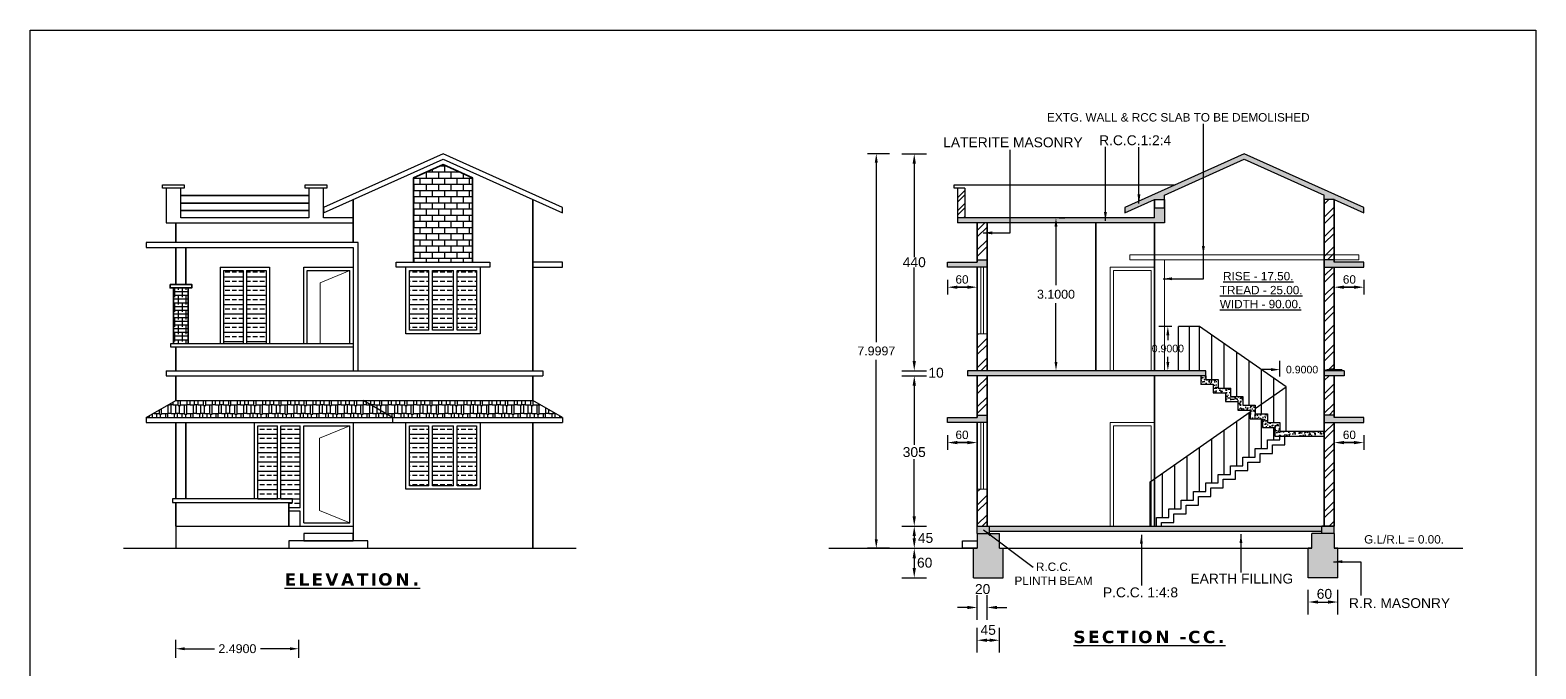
# Model space of a CAD drawing. Header units: metres. Extents: x 14 to 203, y 4 to 269.
# Drawn here: x 21.61 to 52.11, y 72.68 to 85.63 of the extents above; entities that cross this region are included whole.
import ezdxf

# ---------------------------------------------------------------- set-up
doc = ezdxf.new("R2010")
doc.units = ezdxf.units.M
doc.header["$MEASUREMENT"] = 0
doc.linetypes.add('ACAD_ISO02W100', pattern=[15, 12, -3])
doc.layers.add('BLK_3_HT_OF_BLDG', color=5, linetype='Continuous')
doc.styles.get("Standard").update_dxf_attribs({"font": 'ARIAL.TTF'})
doc.dimstyles.get("Standard").update_dxf_attribs({"dimtxt": 0.18, "dimasz": 0.18, "dimexe": 0.18, "dimexo": 0.0625, "dimgap": 0.09, "dimtad": 0, "dimtih": 1, "dimtoh": 1, "dimdec": 4, "dimzin": 0, "dimdsep": 46, "dimtxsty": 'Standard', "dimcen": 0.09, "dimadec": 0, "dimazin": 0, "dimtfac": 1, "dimtdec": 4, "dimtofl": 0, "dimtmove": 0, "dimatfit": 3, "dimfxl": 1, "dimtolj": 1, "dimtzin": 0, "dimarcsym": 0})
pattern_1 = [(50, (-1287.77663, 130.80109), (0.143452037, -0.012550427), [0.015, -0.165]), (355, (-1287.77663, 130.80109), (-0.027750267, 0.150438427), [0.012, -0.132]), (100.4514, (-1287.76468, 130.80004), (0.115701876, 0.137887908), [0.012748038, -0.140228422]), (46.1842, (-1287.77663, 130.84109), (0.21344821, -0.033103803), [0.0225, -0.2475]), (96.6356, (-1287.75884, 130.83833), (0.18693254, 0.194823574), [0.019122058, -0.2103426]), (351.1842, (-1287.77663, 130.84109), (0.18693239, 0.19482372), [0.018, -0.198]), (21, (-1287.75663, 130.83109), (0.11938141, -0.080523778), [0.015, -0.165]), (326, (-1287.75663, 130.83109), (0.048663066, 0.145030009), [0.012, -0.132]), (71.4514, (-1287.74668, 130.82438), (0.168044526, 0.0645061), [0.012748038, -0.140228422]), (37.5, (-1287.77663, 130.80109), (0.002431971, 0.0665787708), [0, -0.1304, 0, -0.134, 0, -0.1325]), (7.5, (-1287.77663, 130.80109), (0.0526139075, 0.0788823424), [0, -0.0764, 0, -0.1274, 0, -0.0505]), (327.5, (-1287.82123, 130.80109), (0.1067644872, -0.0045109743), [0, -0.05, 0, -0.156, 0, -0.207]), (317.5, (-1287.84123, 130.80109), (0.116637234, 0.0200209965), [0, -0.065, 0, -0.1036, 0, -0.147])]

# ---------------------------------------------------------------- blocks, each defined once
blk = doc.blocks.new('*D60')
at = {"color": 0, "lineweight": -2, "ltscale": 1.5, "transparency": 16777216}
for p, q in [((24.56, 72.905), (24.56, 73.27)), ((27.05, 72.905), (27.05, 73.27)), ((24.74, 73.09), (25.34, 73.09)), ((26.87, 73.09), (26.27, 73.09))]:
    blk.add_line(p, q, dxfattribs=at)
at = {"color": 0, "ltscale": 1.5, "transparency": 16777216}
for points in [[(24.74, 73.12), (24.74, 73.06), (24.56, 73.09)], [(26.87, 73.12), (26.87, 73.06), (27.05, 73.09)]]:
    blk.add_solid(points, dxfattribs=at)
at = {"layer": 'Defpoints', "color": 0, "ltscale": 1.5, "transparency": 16777216}
for p in [(24.56, 73.09), (24.56, 72.843), (27.05, 72.843)]:
    blk.add_point(p, dxfattribs=at)
at = {"color": 0, "ltscale": 1.5, "transparency": 16777216, "insert": (25.805, 73.09), "char_height": 0.18, "attachment_point": 5}
blk.add_mtext('\\A1;2.4900', dxfattribs=at)
blk = doc.blocks.new('A$C5ABE4FFA')
for p, q in [((7.5, 105), (32.5, 105)), ((7.5, 90), (52.5, 90)), ((52.5, 60), (52.5, 90)), ((0, 0), (0, 60)), ((0, 60), (7.5, 60)), ((52.5, 60), (60, 60)), ((60, 0), (60, 60)), ((0, 0), (60, 0))]:
    blk.add_line(p, q)
at = {"ltscale": 1.5}
for p, q in [((7.5, 90), (7.5, 105)), ((32.5, 90), (32.5, 105))]:
    blk.add_line(p, q, dxfattribs=at)
at = {"ltscale": 2}
blk.add_line((7.5, 90), (7.5, 60), dxfattribs=at)
blk = doc.blocks.new('A$C322249A8')
at = {"lineweight": 13}
for p, q in [((0, 135), (20, 135)), ((0, 0), (0, 135)), ((0, 135), (20, 135)), ((7.5, 0), (7.5, 135)), ((12.5, 135), (12.5, 0)), ((20, 135), (20, 0)), ((20, 0), (0, 0))]:
    blk.add_line(p, q, dxfattribs=at)
blk = doc.blocks.new('*D63')
at = {"color": 0, "lineweight": -2, "ltscale": 1.5, "transparency": 16777216}
for p, q in [((44.733, 79.626), (44.473, 79.626)), ((44.653, 79.446), (44.653, 79.344)), ((44.653, 78.906), (44.653, 79.008)), ((44.733, 78.726), (44.473, 78.726))]:
    blk.add_line(p, q, dxfattribs=at)
at = {"color": 0, "ltscale": 1.5, "transparency": 16777216}
for points in [[(44.623, 79.446), (44.683, 79.446), (44.653, 79.626)], [(44.623, 78.906), (44.683, 78.906), (44.653, 78.726)]]:
    blk.add_solid(points, dxfattribs=at)
at = {"layer": 'Defpoints', "color": 0, "ltscale": 1.5, "transparency": 16777216}
for p in [(44.653, 79.626), (44.795, 79.626), (44.795, 78.726)]:
    blk.add_point(p, dxfattribs=at)
at = {"color": 0, "ltscale": 1.5, "transparency": 16777216, "insert": (44.653, 79.176), "char_height": 0.18, "attachment_point": 5}
blk.add_mtext('\\A1;{\\H0.85x;0.9000}', dxfattribs=at)
blk = doc.blocks.new('*D64')
at = {"color": 0, "lineweight": -2, "ltscale": 1.5, "transparency": 16777216}
for p, q in [((46.742, 78.749), (46.562, 78.749)), ((46.922, 78.607), (46.922, 78.929)), ((47.822, 78.607), (47.822, 78.929)), ((48.002, 78.749), (48.182, 78.749))]:
    blk.add_line(p, q, dxfattribs=at)
at = {"color": 0, "ltscale": 1.5, "transparency": 16777216}
for points in [[(46.742, 78.779), (46.742, 78.719), (46.922, 78.749)], [(48.002, 78.779), (48.002, 78.719), (47.822, 78.749)]]:
    blk.add_solid(points, dxfattribs=at)
at = {"layer": 'Defpoints', "color": 0, "ltscale": 1.5, "transparency": 16777216}
for p in [(47.822, 78.749), (46.922, 78.545), (47.822, 78.545)]:
    blk.add_point(p, dxfattribs=at)
at = {"color": 0, "ltscale": 1.5, "transparency": 16777216, "insert": (47.372, 78.749), "char_height": 0.18, "attachment_point": 5}
blk.add_mtext('\\A1;{\\H0.85x;0.9000}', dxfattribs=at)
blk = doc.blocks.new('*D88')
at = {"color": 0, "lineweight": -2, "ltscale": 1.5, "transparency": 16777216}
for p, q in [((42.449, 81.826), (42.567, 81.826)), ((42.387, 81.646), (42.387, 80.458)), ((42.387, 78.906), (42.387, 80.094)), ((42.324, 78.726), (42.207, 78.726))]:
    blk.add_line(p, q, dxfattribs=at)
at = {"color": 0, "ltscale": 1.5, "transparency": 16777216}
for points in [[(42.357, 81.646), (42.417, 81.646), (42.387, 81.826)], [(42.357, 78.906), (42.417, 78.906), (42.387, 78.726)]]:
    blk.add_solid(points, dxfattribs=at)
at = {"layer": 'Defpoints', "color": 0, "ltscale": 1.5, "transparency": 16777216}
for p in [(42.387, 81.826), (42.387, 78.726), (42.387, 78.726)]:
    blk.add_point(p, dxfattribs=at)
at = {"color": 0, "ltscale": 1.5, "transparency": 16777216, "insert": (42.387, 80.276), "char_height": 0.18, "attachment_point": 5}
blk.add_mtext('\\A1;3.1000', dxfattribs=at)
blk = doc.blocks.new('*D65')
at = {"layer": 'BLK_3_HT_OF_BLDG', "color": 0, "lineweight": -2, "ltscale": 1.5, "transparency": 16777216}
for p, q in [((39.013, 83.126), (38.567, 83.126)), ((38.747, 82.946), (38.747, 79.308)), ((38.747, 75.306), (38.747, 78.944)), ((39.013, 75.126), (38.567, 75.126))]:
    blk.add_line(p, q, dxfattribs=at)
at = {"layer": 'BLK_3_HT_OF_BLDG', "color": 0, "ltscale": 1.5, "transparency": 16777216}
for points in [[(38.717, 82.946), (38.777, 82.946), (38.747, 83.126)], [(38.717, 75.306), (38.777, 75.306), (38.747, 75.126)]]:
    blk.add_solid(points, dxfattribs=at)
at = {"layer": 'Defpoints', "color": 0, "ltscale": 1.5, "transparency": 16777216}
for p in [(39.075, 83.126), (38.747, 75.126), (39.075, 75.126)]:
    blk.add_point(p, dxfattribs=at)
at = {"layer": 'BLK_3_HT_OF_BLDG', "color": 0, "ltscale": 1.5, "transparency": 16777216, "insert": (38.747, 79.126), "char_height": 0.18, "attachment_point": 5}
blk.add_mtext('\\A1;7.9997', dxfattribs=at)

msp = doc.modelspace()

# ---------------------------------------------------------------- hatches: boundary and pattern name
at = {"ltscale": 1.5}
h = msp.add_hatch(dxfattribs=at)
h.set_pattern_fill('AR-CONC', color=256, scale=0.02, style=0)
h.set_pattern_definition(pattern_1)
h.paths.add_polyline_path([(48.22191, 78.726), (47.82191, 78.726), (47.82191, 78.626), (48.22191, 78.626)])
h.paths.add_polyline_path([(44.58191, 82.026), (44.38191, 82.026), (44.38191, 81.826), (40.39191, 81.826), (40.39191, 81.726), (44.58191, 81.726)])
h.paths.add_polyline_path([(44.58191, 82.19624), (44.58191, 82.28633), (46.20191, 83.016), (47.82191, 82.28633), (47.82191, 82.19624), (48.02191, 82.19624), (48.62191, 81.926), (48.62191, 82.03567), (46.20191, 83.12567), (43.78191, 82.03567), (43.78191, 81.926), (44.38191, 82.19624)])
h.paths.add_polyline_path([(45.42191, 78.626), (45.42191, 78.726), (40.59191, 78.726), (40.59191, 78.626)])
h = msp.add_hatch(dxfattribs=at)
h.set_pattern_fill('BRICK', color=256, scale=0.5, style=0)
h.set_pattern_definition([(0, (-1050.74178, 132.75577), (0, 0.125), []), (90, (-1050.74178, 132.75577), (-0.25, 0), [0.125, -0.125]), (90, (-1050.61678, 132.75577), (-0.25, 0), [-0.125, 0.125])])
h.paths.add_polyline_path([(29.36997, 80.926), (30.56997, 80.926), (30.56997, 82.63607), (29.96997, 82.90632), (29.36997, 82.63607)])
at = {"lineweight": 13, "ltscale": 1.5}
h = msp.add_hatch(dxfattribs=at)
h.set_pattern_fill('ANSI32', color=256, scale=0.5, style=0)
h.set_pattern_definition([(45, (-1287.77663, 130.80109), (-0.132582521, 0.132582521), []), (45, (-1287.68824, 130.80109), (-0.132582521, 0.132582521), [])])
h.paths.add_polyline_path([(40.54191, 82.426), (40.39191, 82.426), (40.39191, 81.826), (40.54191, 81.826)])
h = msp.add_hatch(dxfattribs=at)
h.set_pattern_fill('ANSI32', color=256, scale=0.75, style=0)
h.set_pattern_definition([(45, (-1287.77663, 130.8011), (-0.19887378, 0.19887378), []), (45, (-1287.64405, 130.8011), (-0.19887378, 0.19887378), [])])
h.paths.add_polyline_path([(40.99191, 81.726), (40.79191, 81.726), (40.79191, 80.976), (40.99191, 80.976)])
h.paths.add_polyline_path([(40.79191, 78.726), (40.99191, 78.726), (40.99191, 79.476), (40.79191, 79.476)])
h.paths.add_polyline_path([(40.79191, 77.826), (40.99191, 77.826), (40.99191, 78.626), (40.79191, 78.626)])
h.paths.add_polyline_path([(40.99191, 76.326), (40.79191, 76.326), (40.79191, 75.576), (40.99191, 75.576)])
h.paths.add_polyline_path([(47.82191, 80.976), (48.02191, 80.976), (48.02191, 82.19624), (47.82191, 82.19624)])
h.paths.add_polyline_path([(48.02191, 80.826), (47.82191, 80.826), (47.82191, 78.726), (48.02191, 78.726)])
h.paths.add_polyline_path([(48.02191, 78.626), (47.82191, 78.626), (47.82191, 77.826), (48.02191, 77.826)])
h.paths.add_polyline_path([(47.82191, 75.576), (48.02191, 75.576), (48.02191, 77.676), (47.82191, 77.676)])
at = {"ltscale": 1.5}
h = msp.add_hatch(dxfattribs=at)
h.set_pattern_fill('AR-CONC', color=256, scale=0.02, style=0)
h.set_pattern_definition(pattern_1)
h.paths.add_polyline_path([(40.99191, 80.976), (40.79191, 80.976), (40.79191, 80.926), (40.19191, 80.926), (40.19191, 80.826), (40.79191, 80.826), (40.99191, 80.826)])
h.paths.add_polyline_path([(40.99191, 77.826), (40.79191, 77.826), (40.79191, 77.776), (40.19191, 77.776), (40.19191, 77.676), (40.79191, 77.676), (40.99191, 77.676)])
h.paths.add_polyline_path([(48.62191, 80.926), (48.02191, 80.926), (48.02191, 80.976), (47.82191, 80.976), (47.82191, 80.826), (48.02191, 80.826), (48.62191, 80.826)])
h.paths.add_polyline_path([(48.62191, 77.776), (48.02191, 77.776), (48.02191, 77.826), (47.82191, 77.826), (47.82191, 77.676), (48.02191, 77.676), (48.62191, 77.676)])
h = msp.add_hatch(dxfattribs=at)
h.set_pattern_fill('ANSI33', color=256, scale=0.75, angle=135, style=0)
h.set_pattern_definition([(180, (-1050.74178, 132.75577), (0, -0.1875), []), (180, (-1050.83553, 132.84952), (0, -0.1875), [0.09375, -0.046875])])
h.paths.add_polyline_path([(25.52497, 79.276), (25.91997, 79.276), (25.91997, 80.756), (25.52497, 80.756)])
h.paths.add_polyline_path([(25.98997, 79.276), (26.38497, 79.276), (26.38497, 80.756), (25.98997, 80.756)])
h.paths.add_polyline_path([(26.61497, 77.606), (26.21997, 77.606), (26.21997, 76.126), (26.61497, 76.126)])
h.paths.add_polyline_path([(27.07997, 77.606), (26.68497, 77.606), (26.68497, 76.126), (26.91997, 76.126), (26.91997, 76.056), (26.84997, 76.056), (26.84997, 75.946), (27.07997, 75.946)])
h.paths.add_polyline_path([(29.68497, 80.756), (29.28997, 80.756), (29.28997, 79.546), (29.68497, 79.546)])
h.paths.add_polyline_path([(30.18497, 80.756), (29.75497, 80.756), (29.75497, 79.546), (30.18497, 79.546)])
h.paths.add_polyline_path([(30.64997, 80.756), (30.25497, 80.756), (30.25497, 79.546), (30.64997, 79.546)])
h.paths.add_polyline_path([(29.68497, 77.606), (29.28997, 77.606), (29.28997, 76.396), (29.68497, 76.396)])
h.paths.add_polyline_path([(29.75497, 76.396), (30.18497, 76.396), (30.18497, 77.606), (29.75497, 77.606)])
h.paths.add_polyline_path([(30.25497, 76.396), (30.64997, 76.396), (30.64997, 77.606), (30.25497, 77.606)])
h = msp.add_hatch(dxfattribs=at)
h.set_pattern_fill('ANSI38', color=256, scale=0.6, angle=135, style=0)
h.set_pattern_definition([(180, (-1050.74178, 132.755774), (0, -0.075), []), (270, (-1050.74178, 132.755774), (0.075, -0.15), [0.1875, -0.1125])])
h.paths.add_polyline_path([(24.80997, 80.406), (24.50997, 80.406), (24.50997, 79.276), (24.80997, 79.276)])
h = msp.add_hatch(dxfattribs=at)
h.set_pattern_fill('AR-CONC', color=256, scale=0.02, style=0)
h.set_pattern_definition(pattern_1)
h.paths.add_polyline_path([(47.82191, 77.401), (47.82191, 77.501), (46.92191, 77.501), (46.92191, 77.676), (46.67191, 77.676), (46.67191, 77.851), (46.42191, 77.851), (46.42191, 78.026), (46.17191, 78.026), (46.17191, 78.201), (45.92191, 78.201), (45.92191, 78.376), (45.67191, 78.376), (45.67191, 78.551), (45.42191, 78.551), (45.42191, 78.626), (45.32191, 78.626), (45.32191, 78.451), (45.57191, 78.451), (45.57191, 78.276), (45.82191, 78.276), (45.82191, 78.101), (46.07191, 78.101), (46.07191, 77.926), (46.32191, 77.926), (46.32191, 77.751), (46.57191, 77.751), (46.57191, 77.576), (46.82191, 77.576), (46.82191, 77.401)])
h = msp.add_hatch(dxfattribs=at)
h.set_pattern_fill('AR-RSHKE', color=256, scale=0.015, style=0)
h.set_pattern_definition([(0, (-1050.74178, 132.75577), (0.3825, 0.18), [0.09, -0.075, 0.105, -0.045, 0.135, -0.06]), (0, (-1050.65178, 132.76327), (0.3825, 0.18), [0.075, -0.285, 0.06, -0.09]), (0, (-1050.47178, 132.74452), (0.3825, 0.18), [0.045, -0.465]), (90, (-1050.74178, 132.75577), (-0.1275, 0.18), [0.1725, -0.5475]), (90, (-1050.65178, 132.75577), (-0.1275, 0.18), [0.16875, -0.55125]), (90, (-1050.57678, 132.75577), (-0.1275, 0.18), [0.1575, -0.5625]), (90, (-1050.47178, 132.74452), (-0.1275, 0.18), [0.1725, -0.5475]), (90, (-1050.42678, 132.74452), (-0.1275, 0.18), [0.1725, -0.5475]), (90, (-1050.29178, 132.75577), (-0.1275, 0.18), [0.165, -0.555])])
h.paths.add_polyline_path([(28.94997, 77.776), (28.34997, 78.12241), (24.55997, 78.12241), (23.95997, 77.776)])
h.paths.add_polyline_path([(32.38997, 77.776), (31.78997, 78.12241), (28.34997, 78.12241), (28.94997, 77.776)])
at = {"lineweight": 9, "ltscale": 1.5}
h = msp.add_hatch(dxfattribs=at)
h.set_pattern_fill('GRAVEL', color=256, scale=0.5, style=0)
h.set_pattern_definition([(228.0128, (-1287.41663, 131.30109), (-3.9999991161, -4.5000006708), [0.067268, -6.659544]), (184.9697, (-1287.46163, 131.251089), (6.00000052576, 0.4999956535), [0.115434, -11.4279625]), (132.5104, (-1287.57663, 131.24109), (4.9999953592, -5.50000433694), [0.081394, -8.058016]), (267.2737, (-1287.77163, 131.116089), (0.49999800886, 10.0000001475), [0.105119, -10.406779]), (292.8337, (-1287.77663, 131.011089), (-2.5000049527, 5.9999982059), [0.1030775, -10.2046865]), (357.2737, (-1287.73663, 130.916089), (-10.0000001475, 0.49999800886), [0.105119, -10.406779]), (37.6942, (-1287.63163, 130.911089), (-6.5000036728, -4.99999520258), [0.1390145, -13.7624245]), (72.2553, (-1287.52163, 130.996089), (3.50000538135, 10.99999811562), [0.131244, -12.9931605]), (121.4296, (-1287.48163, 131.121089), (-4.0000041171, 6.49999751825), [0.105475, -10.4420365]), (175.2364, (-1287.53663, 131.21109), (5.5000004732, -0.4999957663), [0.120416, -5.9003815]), (222.3974, (-1287.65663, 131.221089), (-6.00000367554, -5.499996041), [0.155724, -15.4166875]), (138.8141, (-1287.27663, 131.11109), (-3.5000014734, 2.9999986567), [0.0531505, -5.261922]), (171.4692, (-1287.31663, 131.146089), (6.4999991424, -1.000003955), [0.1011185, -10.0107555]), (225, (-1287.41663, 131.1611), (-1e-16, -0.500000155), [0.0707105, -0.636396]), (203.1986, (-1287.45163, 131.22109), (2.4999998653, 1.0000006626), [0.038079, -3.7698075]), (291.8014, (-1287.48663, 131.20609), (-0.499999955, 1.5000001365), [0.0538515, -2.638731]), (30.9638, (-1287.46663, 131.15609), (1.499999011, 1.000001242), [0.0874645, -2.8280115]), (161.5651, (-1287.39163, 131.20109), (1.000000217, -0.499999202), [0.0632455, -1.5178935]), (16.3895, (-1287.77663, 131.20609), (5.0000010992, 1.4999963549), [0.0886, -8.7714225]), (70.3462, (-1287.69163, 131.23109), (-1.9999976237, -5.5000010678), [0.0743305, -7.358704]), (293.1986, (-1287.39163, 131.30109), (-1.0000006626, 2.4999998653), [0.0761575, -3.731729]), (343.6105, (-1287.36163, 131.23109), (-5.0000010992, 1.4999963549), [0.0886, -8.7714225]), (339.444, (-1287.77663, 130.89609), (-2.5000009223, 0.9999979982), [0.08544, -4.186562]), (294.7751, (-1287.69663, 130.86609), (-2.4999960946, 5.5000017109), [0.071589, -7.0873215]), (66.8014, (-1287.38663, 130.80109), (1.0000006626, 2.4999998653), [0.0761575, -3.731729]), (17.354, (-1287.35663, 130.87109), (-6.50000100955, -1.9999972511), [0.0838155, -8.297712]), (69.444, (-1287.63163, 130.80109), (-0.9999979982, -2.5000009223), [0.04272, -4.229282]), (101.3099, (-1287.41663, 130.80109), (-0.499998816, 2.000000376), [0.025495, -2.5240145]), (165.9638, (-1287.42163, 130.82609), (1.500000273, -0.499999029), [0.1030775, -1.958475]), (186.009, (-1287.52163, 130.85109), (4.99999987545, 0.49999965874), [0.095525, -9.4569615]), (303.6901, (-1287.46663, 131.11109), (-0.500000667, 0.999999779), [0.072111, -1.7306645]), (353.1572, (-1287.42663, 131.051089), (8.49999968274, -1.00000399896), [0.125897, -12.4637815]), (60.9454, (-1287.30163, 131.03609), (-2.0000000136, -3.5000001923), [0.051478, -5.096337]), (90, (-1287.27663, 131.0811), (-0.5, 0.5), [0.03, -0.47]), (120.2564, (-1287.53163, 130.86609), (1.9999974434, -3.5000012279), [0.069462, -6.87676]), (48.0128, (-1287.56663, 130.92609), (3.9999991161, 4.5000006708), [0.134536, -6.592276]), (0, (-1287.47663, 131.0261), (0.5, 0.5), [0.13, -0.37]), (325.3048, (-1287.34663, 131.02609), (-4.9999971295, 3.5000043048), [0.079057, -7.826637]), (254.0546, (-1287.28163, 130.98109), (-0.4999999446, -2.0000000633), [0.072801, -3.567254]), (207.646, (-1287.30163, 130.911089), (-9.4999979036, -5.0000038566), [0.1185325, -11.734737]), (175.4261, (-1287.40663, 130.856089), (-6.50000027916, 0.49999740058), [0.1253995, -12.414537])])
h.paths.add_polyline_path([(48.09691, 75.126), (48.02191, 75.126), (48.02191, 75.426), (47.57191, 75.426), (47.57191, 75.126), (47.49691, 75.126), (47.49691, 74.526), (48.09691, 74.526)])
h.paths.add_polyline_path([(41.31691, 75.126), (41.24191, 75.126), (41.24191, 75.426), (40.79191, 75.426), (40.79191, 75.126), (40.71691, 75.126), (40.71691, 74.526), (41.31691, 74.526)])
at = {"ltscale": 1.5}
h = msp.add_hatch(dxfattribs=at)
h.set_pattern_fill('AR-CONC', color=256, scale=0.02, style=0)
h.set_pattern_definition(pattern_1)
h.paths.add_polyline_path([(41.04191, 75.426), (41.04191, 75.576), (40.79191, 75.576), (40.79191, 75.426)])
h.paths.add_polyline_path([(47.77191, 75.476), (47.77191, 75.576), (41.04191, 75.576), (41.04191, 75.476)])
h.paths.add_polyline_path([(48.02191, 75.426), (48.02191, 75.576), (47.77191, 75.576), (47.77191, 75.426)])

# ---------------------------------------------------------------- linework, layer by layer
at = {"ltscale": 2}
for p, q in [((39.26594, 83.12567), (39.76594, 83.12567)), ((25.45497, 80.826), (25.45497, 79.276)), ((25.52497, 80.756), (25.52497, 79.276)), ((25.91997, 80.756), (25.91997, 79.276)), ((25.98997, 80.756), (25.98997, 79.276)), ((26.38497, 80.756), (26.38497, 79.276)), ((26.45497, 80.826), (26.45497, 79.276)), ((40.39191, 80.41975), (40.59191, 80.41975)), ((40.59191, 80.41975), (40.39191, 80.41975)), ((48.42191, 80.41975), (48.22191, 80.41975)), ((48.22191, 80.41975), (48.42191, 80.41975)), ((39.26594, 78.726), (39.76594, 78.726)), ((39.26594, 78.626), (39.76594, 78.626)), ((39.51594, 78.426), (39.51594, 77.22114)), ((39.51594, 78.426), (39.51594, 78.226)), ((40.39191, 77.26975), (40.59191, 77.26975)), ((40.59191, 77.26975), (40.39191, 77.26975)), ((48.42191, 77.26975), (48.22191, 77.26975)), ((48.22191, 77.26975), (48.42191, 77.26975)), ((39.51594, 75.776), (39.51594, 76.9333)), ((39.26594, 75.576), (39.76594, 75.576)), ((39.51594, 75.376), (39.51594, 75.326)), ((39.51594, 74.926), (39.51594, 74.726)), ((39.26594, 74.526), (39.76594, 74.526)), ((40.79191, 73.67682), (40.79191, 74.17682)), ((40.99191, 73.67682), (40.99191, 74.17682)), ((47.49691, 73.78759), (47.49691, 74.28759)), ((48.09691, 73.78759), (48.09691, 74.28759)), ((40.59191, 73.92682), (40.39191, 73.92682)), ((41.19191, 73.92682), (41.39191, 73.92682)), ((47.69691, 74.03759), (47.89691, 74.03759)), ((40.79191, 73.01212), (40.79191, 73.51212)), ((41.24191, 73.01212), (41.24191, 73.51212)), ((40.99191, 73.26212), (41.04191, 73.26212))]:
    msp.add_line(p, q, dxfattribs=at)
at = {"ltscale": 1.5}
for p, q in [((46.20191, 83.12567), (43.78191, 82.03567)), ((44.58191, 82.28633), (46.20191, 83.016)), ((48.62191, 82.03567), (46.20191, 83.12567)), ((46.20191, 83.016), (47.82191, 82.28633)), ((39.51594, 82.92567), (39.51594, 81.03083)), ((40.54191, 82.426), (40.39191, 82.426)), ((40.39191, 82.426), (40.39191, 81.726)), ((40.54191, 82.426), (40.54191, 81.826)), ((43.78191, 81.926), (44.38191, 82.19624)), ((44.38191, 82.19624), (44.58191, 82.19624)), ((44.58191, 82.19624), (44.58191, 82.28633)), ((47.82191, 82.19624), (47.82191, 82.28633)), ((48.02191, 82.19624), (47.82191, 82.19624)), ((48.02191, 82.19624), (48.62191, 81.926)), ((44.38191, 81.826), (40.39191, 81.826)), ((43.78191, 82.03567), (43.78191, 81.926)), ((44.38191, 81.826), (44.38191, 82.026)), ((44.38191, 82.026), (44.58191, 82.026)), ((44.58191, 82.026), (44.58191, 81.726)), ((48.42191, 82.03567), (48.42191, 82.03567)), ((48.62191, 81.926), (48.62191, 82.03567)), ((44.58191, 81.726), (40.39191, 81.726)), ((39.51594, 78.926), (39.51594, 80.82084)), ((40.19191, 80.56975), (40.19191, 80.26975)), ((48.62191, 80.56975), (48.62191, 80.26975)), ((44.87191, 78.726), (44.87191, 79.626)), ((45.29691, 79.626), (44.87191, 79.626)), ((45.08441, 79.626), (45.08441, 78.726)), ((45.29691, 78.726), (45.29691, 79.626)), ((47.04691, 78.401), (45.29691, 79.626)), ((45.54691, 78.551), (45.54691, 79.451)), ((45.79691, 78.376), (45.79691, 79.276)), ((46.04691, 78.201), (46.04691, 79.101)), ((24.35997, 78.726), (31.98997, 78.726)), ((24.35997, 78.726), (24.35997, 78.626)), ((31.98997, 78.726), (31.98997, 78.626)), ((45.42191, 78.726), (40.59191, 78.726)), ((40.59191, 78.726), (40.59191, 78.626)), ((45.42191, 78.626), (45.42191, 78.726)), ((46.29691, 78.026), (46.29691, 78.926)), ((46.54691, 77.851), (46.54691, 78.751)), ((48.22191, 78.726), (47.82191, 78.726)), ((48.22191, 78.726), (48.22191, 78.626)), ((24.35997, 78.626), (31.98997, 78.626)), ((45.42191, 78.626), (40.59191, 78.626)), ((46.42191, 77.9635), (47.04691, 78.401)), ((46.79691, 77.676), (46.79691, 78.576)), ((47.04691, 77.501), (47.04691, 78.401)), ((48.22191, 78.626), (47.82191, 78.626)), ((23.95997, 77.776), (24.55997, 78.12241)), ((24.55997, 78.12241), (31.78997, 78.12241)), ((28.94997, 77.776), (28.34997, 78.12241)), ((32.38997, 77.776), (31.78997, 78.12241)), ((44.29691, 76.476), (46.32191, 77.8935)), ((46.29691, 76.976), (46.29691, 77.876)), ((23.95997, 77.776), (32.38997, 77.776)), ((23.95997, 77.776), (23.95997, 77.676)), ((23.95997, 77.676), (32.38997, 77.676)), ((28.14997, 77.676), (28.14997, 75.276)), ((28.94997, 77.776), (28.94997, 77.676)), ((32.38997, 77.776), (32.38997, 77.676)), ((45.79691, 76.626), (45.79691, 77.526)), ((46.04691, 76.801), (46.04691, 77.701)), ((46.54691, 77.151), (46.54691, 77.751)), ((46.79691, 77.326), (46.79691, 77.576)), ((40.19191, 77.41975), (40.19191, 77.11975)), ((45.29691, 76.276), (45.29691, 77.176)), ((45.54691, 76.451), (45.54691, 77.351)), ((48.62191, 77.41975), (48.62191, 77.11975)), ((45.04691, 76.101), (45.04691, 77.001)), ((44.54691, 75.751), (44.54691, 76.651)), ((44.79691, 75.926), (44.79691, 76.826)), ((44.29691, 75.576), (44.29691, 76.476)), ((24.55997, 75.576), (28.14997, 75.576)), ((24.55997, 75.576), (24.55997, 75.126)), ((40.79191, 75.576), (48.02191, 75.576)), ((41.04191, 75.476), (47.77191, 75.476)), ((23.49687, 75.126), (32.66987, 75.126)), ((37.78876, 75.126), (40.79191, 75.126)), ((41.24191, 75.126), (47.57191, 75.126)), ((48.02191, 75.126), (50.62597, 75.126))]:
    msp.add_line(p, q, dxfattribs=at)
at = {"lineweight": 35, "ltscale": 1.5}
for p, q in [((24.65997, 82.276), (27.24997, 82.276)), ((24.65997, 82.126), (27.24997, 82.126)), ((28.14997, 81.326), (28.14997, 82.19624)), ((31.78997, 82.19624), (31.78997, 78.726)), ((44.38191, 82.19624), (44.38191, 82.026)), ((44.58191, 82.19624), (44.58191, 82.026)), ((47.82191, 82.19624), (47.82191, 75.576)), ((48.02191, 82.19624), (48.02191, 80.926)), ((24.65997, 81.976), (27.24997, 81.976)), ((24.55997, 81.726), (24.55997, 81.326)), ((40.79191, 81.726), (40.79191, 80.926)), ((40.99191, 81.726), (40.99191, 78.726)), ((43.19191, 81.726), (43.19191, 78.726)), ((44.38191, 81.726), (44.38191, 78.726)), ((24.55997, 81.226), (24.55997, 80.476)), ((24.75997, 81.226), (24.75997, 80.476)), ((40.79191, 80.826), (40.79191, 78.726)), ((48.02191, 80.826), (48.02191, 78.726)), ((24.50997, 80.406), (24.50997, 79.276)), ((24.80997, 80.406), (24.80997, 79.276)), ((24.55997, 79.206), (24.55997, 78.726)), ((24.55997, 78.626), (24.55997, 78.12241)), ((31.78997, 78.626), (31.78997, 78.12241)), ((40.79191, 78.626), (40.79191, 77.776)), ((40.99191, 78.626), (40.99191, 75.576)), ((44.38191, 78.626), (44.38191, 75.576)), ((48.02191, 78.626), (48.02191, 77.776)), ((24.55997, 77.676), (24.55997, 76.126)), ((24.75997, 77.676), (24.75997, 76.126)), ((31.78997, 77.676), (31.78997, 75.126)), ((40.79191, 77.676), (40.79191, 75.576)), ((48.02191, 77.676), (48.02191, 75.576)), ((24.55997, 76.056), (24.55997, 75.576)), ((26.84997, 76.056), (26.84997, 75.576))]:
    msp.add_line(p, q, dxfattribs=at)
at = {"linetype": 'ACAD_ISO02W100', "lineweight": 9, "ltscale": 1.5}
msp.add_line((44.58191, 78.726), (44.58191, 80.976), dxfattribs=at)
for p, q in [((25.45497, 80.826), (26.45497, 80.826)), ((25.52497, 80.756), (25.91997, 80.756)), ((25.98997, 80.756), (26.38497, 80.756)), ((27.14997, 79.276), (27.14997, 80.826)), ((27.14997, 80.826), (28.14997, 80.826)), ((27.21997, 79.276), (27.21997, 80.756)), ((27.21997, 80.756), (28.07997, 80.756)), ((28.07997, 79.476), (28.07997, 80.756)), ((28.07997, 79.276), (28.07997, 80.756)), ((29.21997, 79.476), (29.21997, 80.826)), ((29.28997, 80.756), (29.68497, 80.756)), ((29.28997, 79.546), (29.28997, 80.756)), ((29.68497, 79.546), (29.68497, 80.756)), ((29.75497, 80.756), (30.18497, 80.756)), ((29.75497, 79.546), (29.75497, 80.756)), ((30.18497, 79.546), (30.18497, 80.756)), ((30.25497, 80.756), (30.64997, 80.756)), ((30.25497, 79.546), (30.25497, 80.756)), ((30.64997, 80.756), (30.64997, 79.546)), ((30.71997, 80.826), (30.71997, 79.476)), ((30.71997, 79.476), (29.21997, 79.476)), ((29.68497, 79.546), (29.28997, 79.546)), ((30.18497, 79.546), (29.75497, 79.546)), ((30.64997, 79.546), (30.25497, 79.546)), ((26.14997, 76.126), (26.14997, 77.676)), ((26.21997, 76.126), (26.21997, 77.606)), ((26.21997, 77.606), (26.61497, 77.606)), ((26.61497, 76.126), (26.61497, 77.606)), ((26.61497, 76.126), (26.61497, 77.606)), ((26.68497, 76.126), (26.68497, 77.606)), ((26.68497, 77.606), (27.07997, 77.606)), ((27.07997, 75.946), (27.07997, 77.606)), ((27.14997, 75.646), (27.14997, 77.606)), ((27.14997, 77.606), (28.07997, 77.606)), ((28.07997, 75.646), (28.07997, 77.606)), ((29.21997, 76.326), (29.21997, 77.676)), ((29.28997, 77.606), (29.68497, 77.606)), ((29.28997, 76.396), (29.28997, 77.606)), ((29.68497, 76.396), (29.68497, 77.606)), ((29.75497, 77.606), (30.18497, 77.606)), ((29.75497, 76.396), (29.75497, 77.606)), ((30.18497, 76.396), (30.18497, 77.606)), ((30.25497, 77.606), (30.64997, 77.606)), ((30.25497, 76.396), (30.25497, 77.606)), ((30.64997, 77.606), (30.64997, 76.396)), ((30.71997, 77.676), (30.71997, 76.326)), ((30.71997, 76.326), (29.21997, 76.326)), ((29.68497, 76.396), (29.28997, 76.396)), ((30.18497, 76.396), (29.75497, 76.396)), ((30.64997, 76.396), (30.25497, 76.396)), ((27.07997, 75.946), (26.84997, 75.946)), ((27.07997, 75.876), (26.84997, 75.876)), ((27.07997, 75.576), (27.07997, 75.876)), ((27.14997, 75.646), (28.07997, 75.646))]:
    msp.add_line(p, q)
at = {"lineweight": 9, "ltscale": 1.5}
for p, q in [((27.48318, 80.506), (28.07997, 80.756)), ((27.46942, 77.356), (28.07997, 77.606)), ((27.46942, 75.896), (28.07997, 75.646))]:
    msp.add_line(p, q, dxfattribs=at)
at = {"lineweight": 9}
for p, q in [((27.48318, 80.506), (27.48318, 79.276)), ((27.46942, 77.356), (27.46942, 75.896))]:
    msp.add_line(p, q, dxfattribs=at)
msp.add_lwpolyline([(21.60634, 85.63236), (52.10802, 85.63236), (52.10802, 52.32924), (21.60634, 52.32924)], close=True)
at = {"ltscale": 1.5}
for points in [[(32.38997, 82.03567), (29.96997, 83.12567), (27.54997, 82.03567), (27.54997, 81.926), (29.96997, 83.016), (32.38997, 81.926), (32.38997, 82.03567)], [(24.28997, 82.496), (24.72997, 82.496), (24.72997, 82.426), (24.28997, 82.426)], [(27.17997, 82.496), (27.61997, 82.496), (27.61997, 82.426), (27.17997, 82.426)], [(29.01997, 80.926), (30.91997, 80.926), (30.91997, 80.826), (29.01997, 80.826)], [(31.78997, 80.826), (32.38997, 80.826), (32.38997, 80.926), (31.78997, 80.926)], [(24.48997, 76.126), (24.48997, 76.056), (26.91997, 76.056), (26.91997, 76.126)], [(27.14997, 75.276), (28.14997, 75.276), (28.14997, 75.426), (27.14997, 75.426)], [(26.84997, 75.126), (28.44997, 75.126), (28.44997, 75.276), (26.84997, 75.276)], [(40.79191, 75.126), (40.49191, 75.126), (40.49191, 75.276), (40.79191, 75.276)]]:
    msp.add_lwpolyline(points, close=True, dxfattribs=at)
at = {"lineweight": 35, "ltscale": 1.5}
msp.add_lwpolyline([(29.36997, 80.926), (29.36997, 82.63607), (29.96997, 82.90632), (30.56997, 82.63607), (30.56997, 80.926)], dxfattribs=at)
at = {"ltscale": 1.5}
for points in [[(28.14997, 81.826), (27.54997, 81.826), (27.54997, 82.426), (27.24997, 82.426), (27.24997, 81.826), (24.65997, 81.826), (24.65997, 82.426), (24.35997, 82.426), (24.35997, 81.726), (28.14997, 81.726)], [(40.54191, 82.426), (40.32191, 82.426), (40.32191, 82.496), (44.80392, 82.496)], [(28.24997, 78.726), (28.24997, 81.326), (23.95997, 81.326), (23.95997, 81.226), (28.14997, 81.226), (28.14997, 78.726)], [(40.79191, 80.826), (40.19191, 80.826), (40.19191, 80.926), (40.79191, 80.926), (40.79191, 80.976), (40.99191, 80.976), (40.99191, 80.826), (40.79191, 80.826)], [(48.02191, 80.826), (48.62191, 80.826), (48.62191, 80.926), (48.02191, 80.926), (48.02191, 80.976), (47.82191, 80.976), (47.82191, 80.826), (48.02191, 80.826)], [(28.14997, 79.206), (24.45997, 79.206), (24.45997, 79.276), (28.14997, 79.276)], [(45.32191, 78.626), (45.32191, 78.451), (45.57191, 78.451), (45.57191, 78.276), (45.82191, 78.276), (45.82191, 78.101), (46.07191, 78.101), (46.07191, 77.926), (46.32191, 77.926), (46.32191, 77.751), (46.57191, 77.751), (46.57191, 77.576), (46.82191, 77.576), (46.82191, 77.401), (47.82191, 77.401)], [(45.42191, 78.626), (45.42191, 78.551), (45.67191, 78.551), (45.67191, 78.376), (45.92191, 78.376), (45.92191, 78.201), (46.17191, 78.201), (46.17191, 78.026), (46.42191, 78.026), (46.42191, 77.851), (46.67191, 77.851), (46.67191, 77.676), (46.92191, 77.676), (46.92191, 77.501), (47.82191, 77.501)], [(40.79191, 77.676), (40.19191, 77.676), (40.19191, 77.776), (40.79191, 77.776), (40.79191, 77.826), (40.99191, 77.826), (40.99191, 77.676), (40.79191, 77.676)], [(48.02191, 77.676), (48.62191, 77.676), (48.62191, 77.776), (48.02191, 77.776), (48.02191, 77.826), (47.82191, 77.826), (47.82191, 77.676), (48.02191, 77.676)], [(44.42191, 75.576), (44.42191, 75.751), (44.67191, 75.751), (44.67191, 75.926), (44.92191, 75.926), (44.92191, 76.101), (45.17191, 76.101), (45.17191, 76.276), (45.42191, 76.276), (45.42191, 76.451), (45.67191, 76.451), (45.67191, 76.626), (45.92191, 76.626), (45.92191, 76.801), (46.17191, 76.801), (46.17191, 76.976), (46.42191, 76.976), (46.42191, 77.151), (46.67191, 77.151), (46.67191, 77.326), (46.92191, 77.326), (46.92191, 77.401)], [(44.52191, 75.576), (44.52191, 75.651), (44.77191, 75.651), (44.77191, 75.826), (45.02191, 75.826), (45.02191, 76.001), (45.27191, 76.001), (45.27191, 76.176), (45.52191, 76.176), (45.52191, 76.351), (45.77191, 76.351), (45.77191, 76.526), (46.02191, 76.526), (46.02191, 76.701), (46.27191, 76.701), (46.27191, 76.876), (46.52191, 76.876), (46.52191, 77.051), (46.77191, 77.051), (46.77191, 77.226), (47.02191, 77.226), (47.02191, 77.401), (47.82191, 77.401)]]:
    msp.add_lwpolyline(points, dxfattribs=at)
at = {"linetype": 'ACAD_ISO02W100', "lineweight": 9, "ltscale": 1.5}
msp.add_lwpolyline([(43.88191, 81.076), (48.52191, 81.076), (48.52191, 80.976), (43.88191, 80.976)], close=True, dxfattribs=at)
at = {"lineweight": 13, "ltscale": 1.5}
for points in [[(44.31191, 78.726), (44.38191, 78.726), (44.38191, 80.826), (43.48191, 80.826), (43.48191, 78.726), (43.55191, 78.726), (43.55191, 80.756), (44.31191, 80.756), (44.31191, 78.726)], [(44.31191, 75.576), (44.38191, 75.576), (44.38191, 77.676), (43.48191, 77.676), (43.48191, 75.576), (43.55191, 75.576), (43.55191, 77.606), (44.31191, 77.606), (44.31191, 75.576)]]:
    msp.add_lwpolyline(points, dxfattribs=at)
at = {"lineweight": 35, "ltscale": 1.5}
msp.add_lwpolyline([(24.43997, 80.476), (24.87997, 80.476), (24.87997, 80.406), (24.43997, 80.406)], close=True, dxfattribs=at)
at = {"ltscale": 1.5}
for points in [[(39.4826, 82.92567), (39.54927, 82.92567), (39.51594, 83.12567)], [(39.4826, 78.926), (39.54927, 78.926), (39.51594, 78.726)]]:
    msp.add_solid(points, dxfattribs=at)
at = {"ltscale": 2}
for points in [[(40.39191, 80.45309), (40.39191, 80.38642), (40.19191, 80.41975)], [(40.59191, 80.45309), (40.59191, 80.38642), (40.79191, 80.41975)], [(48.22191, 80.45309), (48.22191, 80.38642), (48.02191, 80.41975)], [(48.42191, 80.45309), (48.42191, 80.38642), (48.62191, 80.41975)], [(39.4826, 78.426), (39.54927, 78.426), (39.51594, 78.626)], [(40.39191, 77.30309), (40.39191, 77.23642), (40.19191, 77.26975)], [(40.59191, 77.30309), (40.59191, 77.23642), (40.79191, 77.26975)], [(48.22191, 77.30309), (48.22191, 77.23642), (48.02191, 77.26975)], [(48.42191, 77.30309), (48.42191, 77.23642), (48.62191, 77.26975)], [(39.4826, 75.776), (39.54927, 75.776), (39.51594, 75.576)], [(39.4826, 75.376), (39.54927, 75.376), (39.51594, 75.576)], [(39.4826, 75.326), (39.54927, 75.326), (39.51594, 75.126)], [(39.4826, 74.926), (39.54927, 74.926), (39.51594, 75.126)], [(39.4826, 74.726), (39.54927, 74.726), (39.51594, 74.526)], [(40.59191, 73.96016), (40.59191, 73.89349), (40.79191, 73.92682)], [(41.19191, 73.96016), (41.19191, 73.89349), (40.99191, 73.92682)], [(47.69691, 74.07092), (47.69691, 74.00426), (47.49691, 74.03759)], [(47.89691, 74.07092), (47.89691, 74.00426), (48.09691, 74.03759)], [(40.99191, 73.29545), (40.99191, 73.22879), (40.79191, 73.26212)], [(41.04191, 73.29545), (41.04191, 73.22879), (41.24191, 73.26212)]]:
    msp.add_solid(points, dxfattribs=at)

# ---------------------------------------------------------------- block references
at = {"lineweight": 13, "ltscale": 1.5, "xscale": 0.0100000000002183, "yscale": 0.0100000000002183, "zscale": 0.0100000000002183}
for p in [(40.79192, 79.476), (40.79192, 76.326)]:
    msp.add_blockref('A$C322249A8', p, dxfattribs=at)
at = {"ltscale": 1.5}
for p, xscale, yscale, zscale in [((40.71691, 74.526), 0.0100000000002183, 0.0100000000002183, 0.0100000000002183), ((48.09691, 74.526), -0.0100000000002183, 0.0099999999999909, 0.01)]:
    msp.add_blockref('A$C5ABE4FFA', p, dxfattribs=dict(at, xscale=xscale, yscale=yscale, zscale=zscale))

# ---------------------------------------------------------------- texts
at = {"ltscale": 2}
for s, insert, char_height, width, attachment_point in [('EXTG. WALL & RCC SLAB TO BE DEMOLISHED', (44.86547, 83.86257), 0.17, 5.4388977, 5), ('LATERITE MASONRY', (42.92817, 83.457), 0.2, 3.9175724, 3), ('R.C.C.1:2:4', (43.26121, 83.49893), 0.2, 3.9175724, 1), ('{\\L RISE - 17.50.\\PTREAD - 25.00.\\PWIDTH - 90.00.}', (45.7057, 80.72954), 0.17, 1.8762706, 1), ('G.L/R.L = 0.00.', (49.43811, 75.30646), 0.17, 1.9023096, 5), ('R.C.C. \\PPLINTH BEAM ', (42.33776, 74.61008), 0.17, 5.878898, 5), ('{\\fVerdana|b1|i0|c0|p34;\\T1.2;\\LELEVATION.}', (26.76238, 74.62073), 0.25, 2.752347, 1), ('EARTH FILLING', (45.11153, 74.61214), 0.2, 3.9175724, 1), ('P.C.C. 1:4:8', (43.3384, 74.3332), 0.2, 3.9175724, 1), ('R.R. MASONRY', (50.37077, 74.11513), 0.2, 3.9175724, 3), ('{\\fVerdana|b1|i0|c0|p34;\\T1.2;\\LSECTION -CC.}', (42.73947, 73.45438), 0.25, 3.1241387, 1)]:
    msp.add_mtext(s, dxfattribs=dict(at, insert=insert, char_height=char_height, width=width, attachment_point=attachment_point))
at = {"ltscale": 1.5, "insert": (39.51594, 80.92583), "char_height": 0.2, "attachment_point": 5}
msp.add_mtext('\\A1;440', dxfattribs=at)
at = {"ltscale": 2, "attachment_point": 5}
for s, insert, char_height in [('60', (40.4835, 80.57597), 0.17), ('60', (48.33033, 80.57597), 0.17), ('\\A1;10', (39.95752, 78.68488), 0.2), ('60', (40.4835, 77.42597), 0.17), ('60', (48.33033, 77.42597), 0.17), ('\\A1;305', (39.51594, 77.076), 0.2), ('\\A1;45', (39.74484, 75.33522), 0.2), ('\\A1;60', (39.727, 74.834), 0.2), ('\\A1;20', (40.90126, 74.2982), 0.2), ('\\A1;60', (47.82428, 74.20109), 0.2), ('\\A1;45', (41.01422, 73.47117), 0.2)]:
    msp.add_mtext(s, dxfattribs=dict(at, insert=insert, char_height=char_height))

# ---------------------------------------------------------------- dimensions: what is measured, and where the dimension line sits
at = {"ltscale": 1.5}
dim = msp.add_linear_dim(base=(42.38691, 78.726), p1=(42.38691, 81.826), p2=(42.38691, 78.726), angle=90, dimstyle='Standard', dxfattribs=at)
dim.commit()
dim.dimension.update_dxf_attribs({"geometry": '*D88', "text_midpoint": (42.38691, 80.276)})
dim = msp.add_linear_dim(base=(44.65317, 79.626), p1=(44.79513, 78.726), p2=(44.79513, 79.626), angle=90, text='{\\H0.85x;<>}', dimstyle='Standard', dxfattribs=at)
dim.commit()
dim.dimension.update_dxf_attribs({"geometry": '*D63', "text_midpoint": (44.65317, 79.176)})
dim = msp.add_linear_dim(base=(47.82191, 78.7489), p1=(46.92191, 78.54476), p2=(47.82191, 78.54476), text='{\\H0.85x;<>}', dimstyle='Standard', dxfattribs=at)
dim.commit()
dim.dimension.update_dxf_attribs({"geometry": '*D64', "text_midpoint": (47.37191, 78.7489)})
dim = msp.add_linear_dim(base=(24.55997, 73.08985), p1=(27.04997, 72.8426), p2=(24.55997, 72.8426), dimstyle='Standard', dxfattribs=at)
dim.commit()
dim.dimension.update_dxf_attribs({"geometry": '*D60', "text_midpoint": (25.80497, 73.08985)})
at = {"layer": 'BLK_3_HT_OF_BLDG', "ltscale": 1.5}
dim = msp.add_linear_dim(base=(38.74683, 75.126), p1=(39.07508, 83.12567), p2=(39.07508, 75.126), angle=90, dimstyle='Standard', dxfattribs=at)
dim.commit()
dim.dimension.update_dxf_attribs({"geometry": '*D65', "text_midpoint": (38.74683, 79.12583)})

# ---------------------------------------------------------------- leaders
at = {"ltscale": 1.5}
for points in [[(45.37239, 81.076), (45.37239, 83.73337)], [(40.91498, 81.52077), (41.46019, 81.52077), (41.46019, 83.20714)], [(43.38802, 81.76501), (43.38802, 83.26612)], [(44.06695, 82.11939), (44.06695, 83.25644)], [(44.55824, 80.59041), (45.37239, 80.59041), (45.37239, 81.076)], [(40.91768, 75.5027), (41.92178, 74.74267)], [(44.11704, 75.40038), (44.11704, 74.37527)], [(46.13333, 75.41215), (46.13333, 74.6339)], [(48.00973, 74.85519), (48.5621, 74.85519), (48.5621, 74.1702)]]:
    msp.add_leader(points, dimstyle='Standard', dxfattribs=at)

doc.saveas('drawing.dxf')
